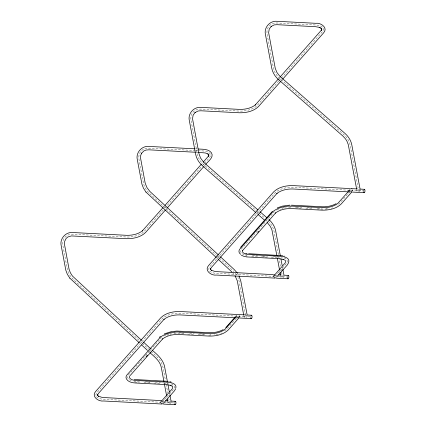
<?xml version="1.0" encoding="UTF-8"?>
<svg xmlns="http://www.w3.org/2000/svg" width="426" height="426" viewBox="0 0 426 426"><rect width="100%" height="100%" fill="white"/><g stroke="black" fill="none" stroke-linecap="round" stroke-linejoin="round"><path stroke-width="0.32" stroke-dasharray="2.13 1.6" d="M163.211 207.387L164.532 205.896M278.769 78.485L279.648 77.489M163.163 210.002L144.265 231.377A13.557 5.879 -10.6 0 1 126.565 237.01L72.825 234.22A13.557 10.671 41.5 0 0 62.904 245.594L67.255 268.854A17.194 13.536 41.5 0 0 73.352 279.461L138.951 340.198M164.921 208.016L204.033 163.77M204.469 163.275L209.304 157.806A13.557 5.879 -10.6 0 0 202.669 150.916L199.352 150.74M278.721 81.1L257.192 105.456A13.557 5.879 -10.6 0 1 239.487 111.085L200.955 109.088A13.557 10.671 41.5 0 0 191.034 120.462L197.307 153.978A16.364 12.881 41.5 0 0 203.527 164.447L256.351 210.758M279.163 80.599L280.92 78.613M281.357 78.118L322.226 31.886A13.557 5.879 -10.6 0 0 315.591 24.99L277.06 22.993A13.557 10.671 41.5 0 0 267.139 34.368L273.412 67.883A16.364 12.881 41.5 0 0 279.632 78.357L343.915 134.712A16.364 12.881 41.5 0 1 350.135 145.181L358.133 187.909M165.751 209.635L166.63 208.639M204.001 166.364L205.316 164.873M281.309 80.727L282.188 79.737M235.482 316.662L236.856 315.112A1.693 1.337 41.5 0 0 236.952 316.912M160.501 402.245L161.193 401.462L164.234 401.622M235.913 316.933L236.606 316.151M347.967 191.242L349.288 189.746M162.024 402.325L173.089 389.801A13.557 5.879 -10.6 0 0 170.693 383.629M236.137 318.483L227.058 328.755A13.557 5.879 -10.6 0 1 224.012 331.103M237.436 317.013L238.129 316.23M273.423 276.325L274.115 275.542L277.156 275.702M349.528 190.23L348.841 191.013L351.881 191.173L352.574 190.39M238.959 317.093L239.652 316.31M274.946 276.405L286.016 263.88A13.557 5.879 -10.6 0 0 283.615 257.703M349.927 191.583L339.98 202.835A13.557 5.879 -10.6 0 1 336.934 205.183M350.358 191.093L351.051 190.31M290.708 207.643L289.227 207.616A11.859 5.144 -10.6 0 0 287.736 207.686M322.828 209.267L316.374 208.974M208.713 335.171L210.503 335.203A15.251 6.614 -10.6 0 0 212.42 335.113M195.491 148.844L196.823 148.914M195.374 150.538L148.93 148.126A13.557 10.671 41.5 0 0 139.009 159.5L143.36 182.759A17.194 13.536 41.5 0 0 149.457 193.367L216.514 255.456M196.035 150.57L198.692 150.708M195.917 152.258L197.904 152.364M364.235 190.992L292.747 187.286A13.557 5.879 -10.6 0 0 275.042 192.914L210.007 266.484A13.557 5.879 -10.6 0 0 216.637 273.38L276.463 276.485M296.613 207.132L301.88 207.403M307.146 207.675L311.752 207.915M317.674 208.223L322.28 208.463M295.314 207.883L301.896 208.223M305.841 208.426L311.768 208.735M252.405 255.589L257.666 255.861M262.933 256.132L267.539 256.372M273.46 256.681L278.721 256.953M251.66 256.367L257.581 256.676M261.532 256.878L267.453 257.187M271.399 257.395L277.981 257.735M277.768 276.549L282.55 276.799M288.125 277.086L284.067 276.879A1.693 0.735 -10.6 0 1 282.71 277.512M244.519 314.867L245.834 314.936M244.21 316.545L179.825 313.206A13.557 5.879 -10.6 0 0 162.12 318.834L97.085 392.41A13.557 5.879 -10.6 0 0 103.715 399.3L163.541 402.405M247.836 316.736L251.308 316.917M179.085 332.812L183.691 333.052M189.613 333.361L194.219 333.601M199.485 333.872L204.752 334.144M183.707 333.872L176.305 333.537A11.859 5.144 -10.6 0 0 173.291 333.771M187.658 334.075L194.235 334.421M198.186 334.623L204.107 334.932M139.478 381.51L135.532 381.307A13.557 5.879 -10.6 0 1 133.993 381.169M145.404 381.818L150.011 382.058M155.272 382.33L160.538 382.601M134.792 382.085L139.398 382.324M144.004 382.564L149.925 382.873M153.871 383.075L160.453 383.416M163.744 383.586L167.114 383.815M162.886 400.674L163.643 400.712M164.196 402.437L175.203 403.007M246.026 256.015L247.149 256.111M256.846 211.195L258.843 212.941M259.338 213.378L264.818 218.181M256.223 212.883L257.714 214.193M218.639 255.131L220.098 256.479M216.999 255.904L218.948 257.703M219.433 258.156L233.038 270.75A17.194 13.536 41.5 0 1 233.81 271.5M216.818 258.028L217.792 258.928M140.894 341.998L141.869 342.898M142.353 343.351L148.669 349.198M149.153 349.645L150.612 350.997M151.097 351.445L156.933 356.844A17.194 13.536 41.5 0 1 163.025 367.452L165.458 380.439M148.488 351.322L149.462 352.222M232.612 272.688L234.486 274.908M237.255 272.997L238.496 274.914M356.748 189.73L356.993 191.029M282.507 267.368L282.752 268.668M278.391 254.583L274.03 231.275A16.364 12.881 41.5 0 0 268.598 221.531M278.876 257.171L280.574 266.234M281.176 269.472L281.543 271.415M281.661 272.06L282.268 275.297M279.669 270.622L279.914 271.921M280.643 275.819L280.888 277.118M245.451 315.123L239.135 281.357A17.194 13.536 41.5 0 0 237.948 277.56M243.826 315.65L244.071 316.949M167.62 382.798L167.865 384.103M169.58 393.251L169.825 394.561M166.188 384.337L167.764 392.777M168.861 398.619L169.101 399.918M164.175 382.809L164.42 384.119M166.742 396.521L166.987 397.825M167.722 401.745L167.961 403.044M247.021 316.907A1.693 0.735 -10.6 0 1 245.893 317.343M244.673 317.359A1.693 0.735 -10.6 0 1 245.147 316.017M239.007 315.224A1.693 1.337 41.5 0 1 239.588 317.05M131.299 380.588A13.557 5.879 -10.6 0 1 128.897 374.411L160.724 338.409A13.557 5.879 -10.6 0 1 161.55 337.6M163.77 336.061A13.557 5.879 -10.6 0 1 166.103 334.932M166.609 334.729A13.557 5.879 -10.6 0 1 168.201 334.165M169.878 333.691A13.557 5.879 -10.6 0 1 171.603 333.302M173.93 332.94A13.557 5.879 -10.6 0 1 175.091 332.828M166.459 382.91A13.557 5.879 -10.6 0 1 169.42 383.288M160.847 403.007A1.693 1.337 41.5 0 1 160.565 401.505M162.54 401.063A1.693 1.337 41.5 0 1 163.419 402.011M210.992 334.415A13.557 5.879 -10.6 0 1 209.89 334.405M171.273 402.591A1.693 0.735 -10.6 0 1 168.744 403.486A1.693 0.735 -10.6 0 1 168.653 402.261M221.962 332.978A15.251 6.614 -10.6 0 1 220.774 333.409M218.282 334.144A15.251 6.614 -10.6 0 1 214.374 334.905M235.227 273.103A17.194 13.536 41.5 0 1 237.01 275.718M167.397 335.267A11.859 5.144 -10.6 0 1 168.792 334.777M170.256 334.362A11.859 5.144 -10.6 0 1 171.257 334.122M250.717 318.062A1.693 0.74 -87 0 1 250.621 316.406M174.511 403.789A1.693 0.74 -87 0 1 174.612 402.101M281.192 277.438A1.693 0.735 -10.6 0 1 281.575 276.336M360.305 190.576A1.693 0.735 -10.6 0 1 357.771 191.471A1.693 0.735 -10.6 0 1 357.686 190.246M273.769 277.086A1.693 1.337 41.5 0 1 273.668 275.287M275.819 275.398A1.693 1.337 41.5 0 1 276.341 276.091M350.172 191.317A1.693 1.337 41.5 0 1 349.592 189.49M352.227 189.629A1.693 1.337 41.5 0 1 352.51 191.13M281.41 257.192A13.557 5.879 -10.6 0 1 282.342 257.363M246.915 255.249A13.557 5.879 -10.6 0 1 245.493 255.009M244.22 254.663A13.557 5.879 -10.6 0 1 241.824 248.491L273.646 212.489A13.557 5.879 -10.6 0 1 274.477 211.674M276.692 210.14A13.557 5.879 -10.6 0 1 279.531 208.804M282.8 207.766A13.557 5.879 -10.6 0 1 284.525 207.382M289.717 206.828A13.557 5.879 -10.6 0 1 291.352 206.86M327.354 208.229A13.557 5.879 -10.6 0 1 325.618 208.41M287.433 277.869A1.693 0.74 -87 0 1 287.539 276.181M332.472 207.877A15.251 6.614 -10.6 0 1 331.204 208.223M327.296 208.98A15.251 6.614 -10.6 0 1 324.058 209.262M280.319 209.347A11.859 5.144 -10.6 0 1 281.24 209.012M282.193 208.708A11.859 5.144 -10.6 0 1 283.178 208.436M284.685 208.101A11.859 5.144 -10.6 0 1 286.213 207.845M363.543 191.775A1.693 0.74 -87 0 1 363.644 190.087"/><path stroke-width="0.64" d="M288.7 262.507L287.305 264.977L276.708 276.969M242.373 250.776L275.675 212.867L275.43 213.064C279.871 209.608 285.74 208.415 291.272 208.548L322.2 210.156C328.904 210.258 336.29 208.804 341.237 203.969L351.833 191.982M175.682 388.8L174.383 390.903L163.786 402.889M162.775 207.883L142.236 230.999L142.486 230.801C138.04 234.257 132.177 235.45 126.644 235.317L72.883 232.527C65.668 231.68 59.432 238.848 61.232 245.877L65.817 270.212L67.356 274.307L69.869 278.183M164.969 205.401L201.423 164.159M203.181 162.173L208.591 155.943L208.394 156.257L208.777 154.915L208.905 155.293L208.655 154.654L208.889 154.973L207.797 153.839L208.09 154.058L205.343 152.961L198.569 152.396M278.332 78.98L255.158 105.078L255.408 104.876C250.962 108.332 245.099 109.525 239.566 109.391L201.013 107.395C193.803 106.548 187.562 113.715 189.362 120.744L195.646 154.324C196.503 158.749 199.048 162.737 202.403 165.698L255.722 212.446M280.09 76.994L321.513 30.017L321.316 30.331L321.699 28.995L321.827 29.373L321.577 28.734L321.811 29.053L320.719 27.919L321.012 28.137L319.165 27.264L319.463 27.36L315.469 26.684L277.001 24.687L274.222 24.905L271.053 26.492L271.271 26.332L269.237 29.037L268.641 32.653L275.265 68.426L277.038 72.665L280.015 76.419L345.039 133.46C348.393 136.426 350.939 140.41 351.796 144.84L360.077 189.08M165.309 210.13L145.527 232.511C140.575 237.351 133.194 238.8 126.485 238.698L71.323 235.929L67.83 237.01L66.152 238.411L64.614 241.473L64.401 243.88L69.108 269.408L70.407 272.853L72.452 276.037L141.565 340.326M167.067 208.144L203.559 166.864M205.758 164.377C207.936 161.358 214.283 157.338 211.429 152.753C208.394 148.759 202.558 149.35 198.149 148.983M280.872 81.228L258.449 106.591C253.497 111.426 246.116 112.879 239.412 112.778L200.896 110.781L198.111 111L194.943 112.586L195.161 112.427L193.132 115.132L192.531 118.747L198.963 153.632L200.476 157.934L203.905 162.508L257.97 209.943M282.63 79.236L323.515 32.983C328.387 27.887 320.879 22.487 315.719 23.302L277.124 21.3C269.908 20.453 263.673 27.621 265.473 34.65L271.756 68.229C272.608 72.654 275.153 76.643 278.508 79.609L342.792 135.963L345.449 138.817L346.972 141.23L348.282 144.643L356.626 189.075M240.53 247.394L272.39 211.355M146.118 356.738L147.423 355.257M130.191 375.514L162.753 338.787L162.503 338.99C166.949 335.534 172.818 334.341 178.35 334.474L209.278 336.077C215.982 336.178 223.362 334.724 228.315 329.889L238.911 317.902M257.73 232.292L258.603 231.307M225.801 327.621L234.604 317.658M161.193 401.462L172.109 389.002A11.859 5.144 -10.6 0 0 171.875 385.69M235.482 317.423L224.811 329.383A11.859 5.144 -10.6 0 1 211.477 333.627L177.28 331.96A15.251 6.614 -10.6 0 0 160.133 337.419L126.676 375.258A15.251 6.614 -10.6 0 0 126.41 378.767M274.115 275.542L285.031 263.082A11.859 5.144 -10.6 0 0 285.239 260.355M348.404 191.503L337.733 203.463A11.859 5.144 -10.6 0 1 324.404 207.702L290.202 206.04A15.251 6.614 -10.6 0 0 273.055 211.493L239.604 249.338A15.251 6.614 -10.6 0 0 240.711 254.279M159.468 337.275L160.346 336.407M336.119 203.692C331.934 205.955 327.099 206.94 322.354 206.77L291.427 205.167M223.197 329.618C219.012 331.881 214.177 332.86 209.432 332.69L176.795 331.055L171.279 331.646L164.393 333.835M277.315 207.909L282.369 206.131L289.717 205.135M194.826 148.812L148.988 146.432C141.778 145.585 135.537 152.753 137.337 159.782L141.922 184.123L143.466 188.217L145.974 192.089M195.257 152.226L148.871 149.819L146.086 150.037L143.94 150.916L141.538 153.301L141.666 153.067L140.718 155.378L140.505 157.785L145.218 183.313L146.965 187.6L149.883 191.434L218.155 254.679M349.634 188.537L292.822 185.592C286.118 185.491 278.737 186.945 273.785 191.78L208.719 265.387C203.846 270.483 211.355 275.883 216.514 275.068L274.839 278.093M351.152 188.617L357.441 188.947M360.279 189.091L364.337 189.304M350.188 191.961L292.667 188.979C287.135 188.846 281.267 190.039 276.825 193.495L277.076 193.292L211.296 267.587L210.503 269.099L210.487 268.705L210.535 269.376L210.407 268.998L211.514 270.451L211.221 270.233L215.3 271.559L273.524 274.632M352.467 192.078L364.129 192.685M248.582 253.694L282.63 255.696M278.524 274.892L281.336 275.036M288.226 275.398L283.972 275.175L282.875 269.317M276.362 278.173L288.024 278.78M244.519 314.867L179.9 311.512C173.196 311.411 165.815 312.865 160.863 317.7L95.791 391.308C90.924 396.409 98.433 401.809 103.587 400.988L161.917 404.018M251.415 315.224L247.155 315.006L240.791 281.016L239.034 275.904M237.266 317.881L179.745 314.899C174.213 314.766 168.345 315.959 163.898 319.415L164.148 319.212L98.374 393.507L97.581 395.019L97.565 394.625L97.613 395.301L97.485 394.923L98.592 396.372L98.299 396.153L102.378 397.479L161.363 400.594M239.545 318.004L251.207 318.605M165.602 400.813L168.414 400.962M171.252 401.106L175.304 401.319M163.44 404.093L175.102 404.7M168.201 381.361L134.19 379.486M245.781 253.337L247.112 253.566M169.708 381.616L171.06 381.984M283.988 256.058L284.286 256.154M284.797 260.132L282.949 259.258L283.247 259.354L279.254 258.678L246.713 256.931L243.555 256.218L241.345 255.174M171.875 386.057L170.027 385.179L170.325 385.274L166.332 384.598L135.404 382.995C132.204 382.756 128.386 382.095 126.543 379.145M259.966 211.69L266.942 217.803M258.215 214.629L264.695 220.311M268.934 219.555C272.289 222.516 274.834 226.504 275.691 230.929L280.319 255.653M220.583 256.931L234.194 269.53L237.255 272.997M216.333 257.581L145.937 192.046M218.277 259.381L231.882 271.974M143.509 342.126L150.309 348.425M152.252 350.225C157.508 354.752 163.446 359.863 164.686 367.111L167.375 381.488M139.254 342.776L69.832 278.135M141.682 345.023L147.518 350.422M149.947 352.669C154.718 356.956 160.192 361.11 161.369 367.798L163.93 381.504M267.427 222.745L270.404 226.499L271.932 229.87L276.873 255.669M235.03 275.702L237.277 280.809L243.704 314.995M280.926 258.907L282.145 265.414M277.358 258.273L279.424 269.323M280.036 272.571L280.521 275.169M167.988 384.758L169.335 391.947M169.947 395.216L171.044 401.095M164.542 384.769L166.497 395.216M167.232 399.13L167.599 401.09M245.573 315.911A1.693 0.735 -10.6 0 1 247.091 315.985M239.13 317.572A1.693 1.337 41.5 0 1 237.612 317.492M169.463 402A1.693 0.735 -10.6 0 1 170.986 402.08M129.531 375.929A11.859 5.144 -10.6 0 0 134.877 380.402L168.888 382.276A15.251 6.614 -10.6 0 1 175.762 388.033M163.296 403.443A1.693 1.337 41.5 0 1 161.502 403.587M251.031 315.416A1.693 0.74 -87 0 1 252.048 316.987A1.693 0.74 -87 0 1 250.85 318.344M174.921 401.51A1.693 0.74 -87 0 1 175.943 403.081A1.693 0.74 -87 0 1 174.745 404.439M351.716 191.78A1.693 1.337 41.5 0 1 350.928 191.737M350.05 188.968A1.693 1.337 41.5 0 1 351.173 188.878M242.303 250.706A11.859 5.144 -10.6 0 0 247.799 254.482L281.81 256.356A15.251 6.614 -10.6 0 1 288.684 262.112M275.947 277.741A1.693 1.337 41.5 0 1 274.429 277.661M274.28 274.935A1.693 1.337 41.5 0 1 274.663 274.903M282.39 276.08A1.693 0.735 -10.6 0 1 283.908 276.16M358.495 189.985A1.693 0.735 -10.6 0 1 360.018 190.065M364.139 189.341A1.693 0.74 -87 0 1 364.954 191.285A1.693 0.74 -87 0 1 363.772 192.424M288.035 275.436A1.693 0.74 -87 0 1 288.844 277.379A1.693 0.74 -87 0 1 287.667 278.513"/></g></svg>
